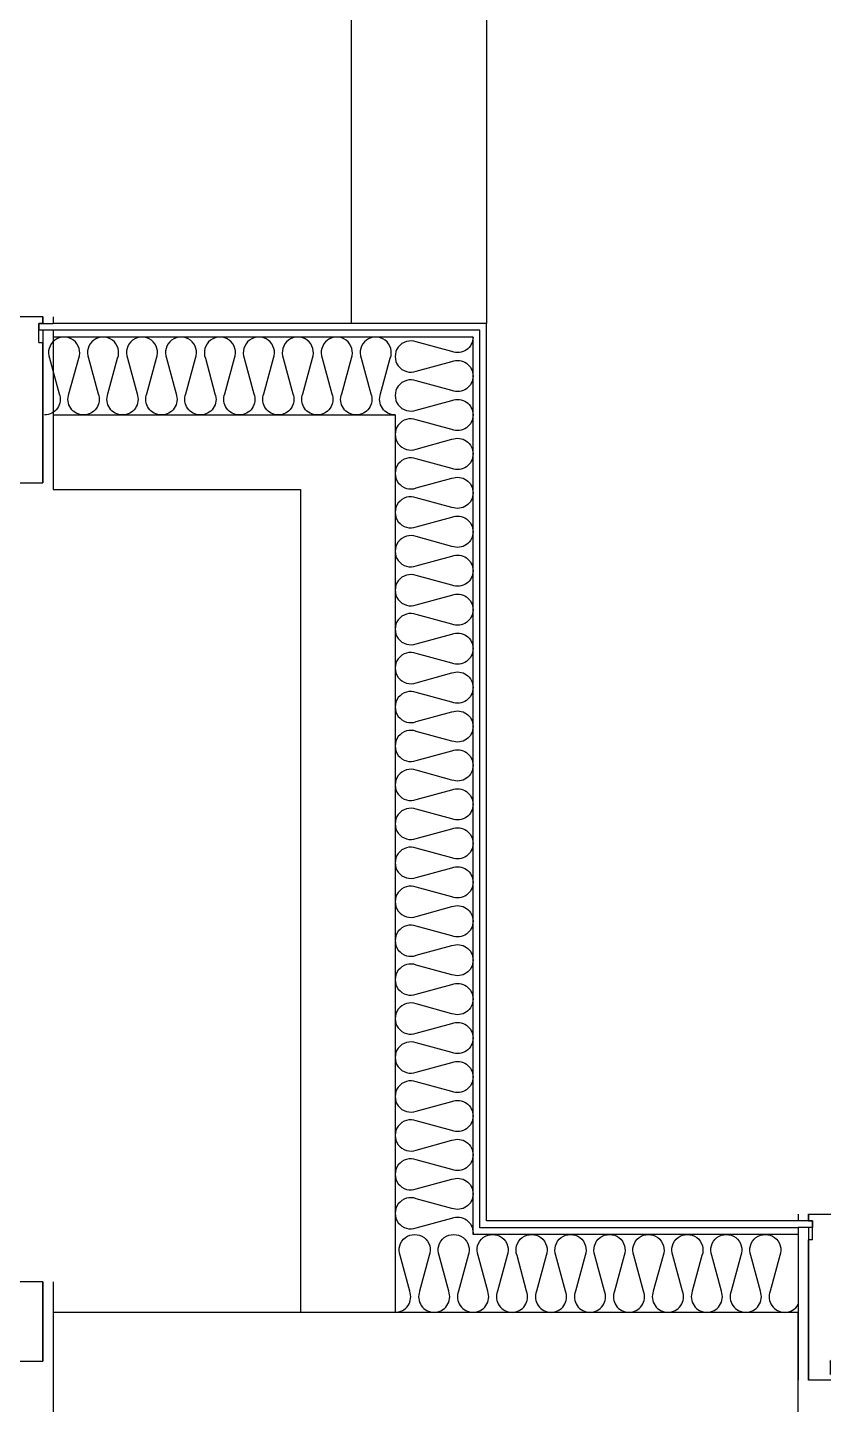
# Model space of a CAD drawing. Header units: millimetres. Extents: x -33000 to 294000, y 0 to 42408.
# Drawn here: x 263104 to 264278, y 8889 to 10922 of the extents above; entities that cross this region are included whole.
import ezdxf

# ---------------------------------------------------------------- set-up
doc = ezdxf.new("R2010")
doc.units = ezdxf.units.MM
doc.header["$LTSCALE"] = 50
doc.layers.add('arch', color=8, linetype='Continuous')

# ---------------------------------------------------------------- blocks, each defined once
blk = doc.blocks.new('XR-Unit-Plan$0$XREF-양산 평산동 공동주택-기준층평면도$0$vdf-245')
for p, q in [((34.5, 0), (24.5, 0)), ((-209.5, -7), (-209.5, -65)), ((-202.5, -6), (-208.5, -6)), ((-201.5, -32), (-201.5, -7)), ((-180.5, -3.5), (-180.5, -32)), ((-179.4, -3), (-180, -3)), ((-171, -3), (-171.6, -3)), ((-170.5, -27), (-170.5, -3.5)), ((-128.5, -3.5), (-128.5, -27)), ((-127.4, -3), (-128, -3)), ((-119, -3), (-119.6, -3)), ((-118.5, -27), (-118.5, -3.5)), ((-98, -27), (-98, -1)), ((23.5, -1), (23.5, -27)), ((35.5, -65), (35.5, -1)), ((-181.5, -33), (-200.5, -33)), ((-129.5, -28), (-169.5, -28)), ((-99, -28), (-117.5, -28)), ((-2.5, -59), (-2.5, -65)), ((-2.5, -59), (25.5, -59)), ((25.5, -65), (25.5, -59)), ((-209.5, -65), (-2.5, -65)), ((25.5, -65), (35.5, -65))]:
    blk.add_line(p, q)
for points in [[(-77.5, -27), (-77.5, -1, 0.414214), (-78.5, 0), (-97, 0)], [(-47, -27), (-47, -3.5, 0.414214), (-47.5, -3), (-48.1, -3, -0.341999), (-49.1, -2.2, 0.774597), (-54.9, -2.2, -0.341999), (-55.9, -3), (-56.5, -3, 0.414214), (-57, -3.5), (-57, -27, -0.414214), (-58, -28), (-76.5, -28, -0.414214), (-77.5, -27)], [(5, -27), (5, -3.5, 0.414214), (4.5, -3), (3.9, -3, -0.341999), (2.9, -2.2, 0.774597), (-2.9, -2.2, -0.341999), (-3.9, -3), (-4.5, -3, 0.414214), (-5, -3.5), (-5, -27)], [(-46, -28, -0.414214), (-47, -27)], [(-5, -27, -0.414214), (-6, -28), (-46, -28)], [(22.5, -28), (6, -28, -0.414214), (5, -27)]]:
    blk.add_lwpolyline(points, format="xyb")
for centre, radius, start, end in [((-175.5, -3), 3, 14.4775, 165.5225), ((-123.5, -3), 3, 14.4775, 165.5225), ((-97, -1), 1, 90, 180), ((24.5, -1), 1, 90, 180), ((34.5, -1), 1, 0, 90), ((-208.5, -7), 1, 90, 180), ((-202.5, -7), 1, 0, 90), ((-180, -3.5), 0.5, 90, 180), ((-179.4, -2), 1, 270, 345.5225), ((-171.6, -2), 1, 194.4775, 270), ((-171, -3.5), 0.5, 0, 90), ((-128, -3.5), 0.5, 90, 180.0003), ((-127.4, -2), 1, 270, 345.5225), ((-119.6, -2), 1, 194.4775, 270), ((-119, -3.5), 0.5, 0, 90), ((-200.5, -32), 1, 180, 270), ((-181.5, -32), 1, 270, 0), ((-169.5, -27), 1, 180, 270), ((-129.5, -27), 1, 270, 0), ((-117.5, -27), 1, 180, 270), ((-99, -27), 1, 270, 0), ((22.5, -27), 1, 270, 0)]:
    blk.add_arc(centre, radius, start, end)
blk = doc.blocks.new('XR-Unit-Plan$0$11')
for p, q in [((-750, 19.5), (-750, 245)), ((-735, 19.5), (-735, 245)), ((-729, 19.5), (-750, 19.5)), ((-750, 0), (-750, 10)), ((-729, 10), (-750, 10)), ((-735, 0), (-735, 10)), ((-729, 10), (-729, 19.5))]:
    blk.add_line(p, q)
at = {"rotation": 270}
blk.add_blockref('XR-Unit-Plan$0$XREF-양산 평산동 공동주택-기준층평면도$0$vdf-245', (-670, 35.5), dxfattribs=at)
blk = doc.blocks.new('XR-Unit-Plan$0$WG-민간-BP_1500')
for p, q in [((-750, 0), (-750, 117)), ((-735, 117), (-735, 0)), ((-690, 117), (-735, 117)), ((-735, 0), (-735, 117)), ((-735, 0), (-685.5, 0))]:
    blk.add_line(p, q)
blk = doc.blocks.new('XR-Unit-Plan$0$WG-민간-BPW_1500')
for p, q in [((-750, 19.5), (-750, 245)), ((-735, 19.5), (-735, 245)), ((-735, 245), (-735, 38)), ((-677, 245), (-735, 245)), ((-729, 38), (-735, 38)), ((-729, 38), (-729, 10)), ((-729, 19.5), (-750, 19.5)), ((-750, 0), (-750, 10)), ((-729, 10), (-750, 10)), ((-735, 0), (-735, 10)), ((-735, 10), (-729, 10)), ((-735, 10), (-735, 0)), ((-735, 0), (-671, 0)), ((-729, 10), (-729, 19.5))]:
    blk.add_line(p, q)

msp = doc.modelspace()

# ---------------------------------------------------------------- linework, layer by layer
at = {"layer": 'arch', "ltscale": 25}
for p, q in [((263581.2, 12854.6), (263581.2, 10484.6)), ((263781.2, 12854.6), (263781.2, 10484.6)), ((263781.2, 10484.6), (263141.2, 10484.6)), ((263771.2, 10474.6), (263141.2, 10474.6)), ((263771.2, 9149.6), (263771.2, 10474.6)), ((263781.2, 9159.6), (263781.2, 10484.6)), ((263761.2, 10464.6), (263141.2, 10464.6)), ((263761.2, 9139.6), (263761.2, 10464.6)), ((263141.2, 10349.6), (263646.2, 10349.6)), ((263141.2, 10349.1), (263141.2, 10239.6)), ((263646.2, 10349.6), (263646.2, 9024.6)), ((263141.2, 10239.6), (263506.2, 10239.6)), ((263506.2, 10239.6), (263506.2, 9024.6)), ((264241.2, 9149.6), (263771.2, 9149.6)), ((264241.2, 9159.6), (263781.2, 9159.6)), ((264241.2, 9139.6), (263761.2, 9139.6)), ((264241.2, 9024.6), (263141.2, 9024.6)), ((263141.2, 9024.6), (263141.2, 8804.6)), ((264241.2, 8804.6), (264241.2, 9024.6))]:
    msp.add_line(p, q, dxfattribs=at)
for points in [[(263646.2, 10349.6, -0.524856), (263624.7, 10380.8), (263639, 10433.4, 1.449198), (263596, 10433.4), (263610.2, 10380.8, -0.524856), (263588.7, 10349.6, -0.524856), (263567.2, 10380.8), (263581.5, 10433.4, 1.449198), (263538.5, 10433.4), (263552.7, 10380.8, -0.524856), (263531.2, 10349.6, -0.524856), (263509.7, 10380.8), (263524, 10433.4, 1.449198), (263481, 10433.4), (263495.2, 10380.8, -0.524856), (263473.7, 10349.6, -0.524856), (263452.2, 10380.8), (263466.5, 10433.4, 1.449198), (263423.5, 10433.4), (263437.7, 10380.8, -0.524856), (263416.2, 10349.6, -0.524856), (263394.7, 10380.8), (263409, 10433.4, 1.449198), (263366, 10433.4), (263380.2, 10380.8, -0.524856), (263358.7, 10349.6, -0.524856), (263337.2, 10380.8), (263351.5, 10433.4, 1.449198), (263308.5, 10433.4), (263322.7, 10380.8, -0.524856), (263301.2, 10349.6, -0.524856), (263279.7, 10380.8), (263294, 10433.4, 1.449198), (263251, 10433.4), (263265.2, 10380.8, -0.524856), (263243.7, 10349.6, -0.524856), (263222.2, 10380.8), (263236.5, 10433.4, 1.449198), (263193.5, 10433.4), (263207.7, 10380.8, -0.524856), (263186.2, 10349.6, -0.524856), (263164.7, 10380.8), (263179, 10433.4, 1.449198), (263136, 10433.4), (263150.2, 10380.8, -0.524856), (263128.7, 10349.6)], [(263761.2, 10464.6, -0.524856), (263730, 10443.1), (263677.4, 10457.4, 1.449198), (263677.4, 10414.3), (263730, 10428.6, -0.524856), (263761.2, 10407.1, -0.524856), (263730, 10385.6), (263677.4, 10399.9, 1.449198), (263677.4, 10356.8), (263730, 10371.1, -0.524856), (263761.2, 10349.6, -0.524856), (263730, 10328.1), (263677.4, 10342.4, 1.449198), (263677.4, 10299.3), (263730, 10313.6, -0.524856), (263761.2, 10292.1, -0.524856), (263730, 10270.6), (263677.4, 10284.9, 1.449198), (263677.4, 10241.8), (263730, 10256.1, -0.524856), (263761.2, 10234.6, -0.524856), (263730, 10213.1), (263677.4, 10227.4, 1.449198), (263677.4, 10184.3), (263730, 10198.6, -0.524856), (263761.2, 10177.1, -0.524856), (263730, 10155.6), (263677.4, 10169.9, 1.449198), (263677.4, 10126.8), (263730, 10141.1, -0.524856), (263761.2, 10119.6, -0.524856), (263730, 10098.1), (263677.4, 10112.4, 1.449198), (263677.4, 10069.3), (263730, 10083.6, -0.524856), (263761.2, 10062.1, -0.524856), (263730, 10040.6), (263677.4, 10054.9, 1.449198), (263677.4, 10011.8), (263730, 10026.1, -0.524856), (263761.2, 10004.6, -0.524856), (263730, 9983.1), (263677.4, 9997.4, 1.449198), (263677.4, 9954.3), (263730, 9968.6, -0.524856), (263761.2, 9947.1, -0.524856), (263730, 9925.6), (263677.4, 9939.9, 1.449198), (263677.4, 9896.8), (263730, 9911.1, -0.524856), (263761.2, 9889.6, -0.524856), (263730, 9868.1), (263677.4, 9882.4, 1.449198), (263677.4, 9839.3), (263730, 9853.6, -0.524856), (263761.2, 9832.1, -0.524856), (263730, 9810.6), (263677.4, 9824.9, 1.449198), (263677.4, 9781.8), (263730, 9796.1, -0.524856), (263761.2, 9774.6, -0.524856), (263730, 9753.1), (263677.4, 9767.4, 1.449198), (263677.4, 9724.3), (263730, 9738.6, -0.524856), (263761.2, 9717.1, -0.524856), (263730, 9695.6), (263677.4, 9709.9, 1.449198), (263677.4, 9666.8), (263730, 9681.1, -0.524856), (263761.2, 9659.6, -0.524856), (263730, 9638.1), (263677.4, 9652.4, 1.449198), (263677.4, 9609.3), (263730, 9623.6, -0.524856), (263761.2, 9602.1, -0.524856), (263730, 9580.6), (263677.4, 9594.9, 1.449198), (263677.4, 9551.8), (263730, 9566.1, -0.524856), (263761.2, 9544.6, -0.524856), (263730, 9523.1), (263677.4, 9537.4, 1.449198), (263677.4, 9494.3), (263730, 9508.6, -0.524856), (263761.2, 9487.1, -0.524856), (263730, 9465.6), (263677.4, 9479.9, 1.449198), (263677.4, 9436.8), (263730, 9451.1, -0.524856), (263761.2, 9429.6, -0.524856), (263730, 9408.1), (263677.4, 9422.4, 1.449198), (263677.4, 9379.3), (263730, 9393.6, -0.524856), (263761.2, 9372.1, -0.524856), (263730, 9350.6), (263677.4, 9364.9, 1.449198), (263677.4, 9321.8), (263730, 9336.1, -0.524856), (263761.2, 9314.6, -0.524856), (263730, 9293.1), (263677.4, 9307.4, 1.449198), (263677.4, 9264.3), (263730, 9278.6, -0.524856), (263761.2, 9257.1, -0.524856), (263730, 9235.6), (263677.4, 9249.9, 1.449198), (263677.4, 9206.8), (263730, 9221.1, -0.524856), (263761.2, 9199.6, -0.524856), (263730, 9178.1), (263677.4, 9192.4, 1.449198), (263677.4, 9149.3), (263730, 9163.6, -0.524856), (263761.2, 9142.1, -0.02723), (263761.1, 9139.6, -0.02723)], [(263646.2, 9024.6, 0.524856), (263667.7, 9055.8), (263653.5, 9108.4, -1.449198), (263696.5, 9108.4), (263682.2, 9055.8, 0.524856), (263703.7, 9024.6, 0.524856), (263725.2, 9055.8), (263711, 9108.4, -1.449198), (263754, 9108.4), (263739.7, 9055.8, 0.524856), (263761.2, 9024.6, 0.524856), (263782.7, 9055.8), (263768.5, 9108.4, -1.449198), (263811.5, 9108.4), (263797.2, 9055.8, 0.524856), (263818.7, 9024.6, 0.524856), (263840.2, 9055.8), (263826, 9108.4, -1.449198), (263869, 9108.4), (263854.7, 9055.8, 0.524856), (263876.2, 9024.6, 0.524856), (263897.7, 9055.8), (263883.5, 9108.4, -1.449198), (263926.5, 9108.4), (263912.2, 9055.8, 0.524856), (263933.7, 9024.6, 0.524856), (263955.2, 9055.8), (263941, 9108.4, -1.449198), (263984, 9108.4), (263969.7, 9055.8, 0.524856), (263991.2, 9024.6, 0.524856), (264012.7, 9055.8), (263998.5, 9108.4, -1.449198), (264041.5, 9108.4), (264027.2, 9055.8, 0.524856), (264048.7, 9024.6, 0.524856), (264070.2, 9055.8), (264056, 9108.4, -1.449198), (264099, 9108.4), (264084.7, 9055.8, 0.524856), (264106.2, 9024.6, 0.524856), (264127.7, 9055.8), (264113.5, 9108.4, -1.449198), (264156.5, 9108.4), (264142.2, 9055.8, 0.524856), (264163.7, 9024.6, 0.524856), (264185.2, 9055.8), (264171, 9108.4, -1.449198), (264214, 9108.4), (264199.7, 9055.8, 0.524856), (264221.2, 9024.6, 0.269809), (264241.2, 9036.2, 0.269809)]]:
    msp.add_lwpolyline(points, format="xyb", dxfattribs=at)

# ---------------------------------------------------------------- block references
at = {"layer": 'arch', "ltscale": 25, "rotation": 180}
for name, p in [('XR-Unit-Plan$0$WG-민간-BPW_1500', (262391.2, 10494.6)), ('XR-Unit-Plan$0$WG-민간-BP_1500', (262391.3, 9069.6))]:
    msp.add_blockref(name, p, dxfattribs=at)
at = {"layer": 'arch', "ltscale": 25, "xscale": -1, "rotation": 180}
msp.add_blockref('XR-Unit-Plan$0$11', (264991.2, 9169.6), dxfattribs=at)

doc.saveas('drawing.dxf')
